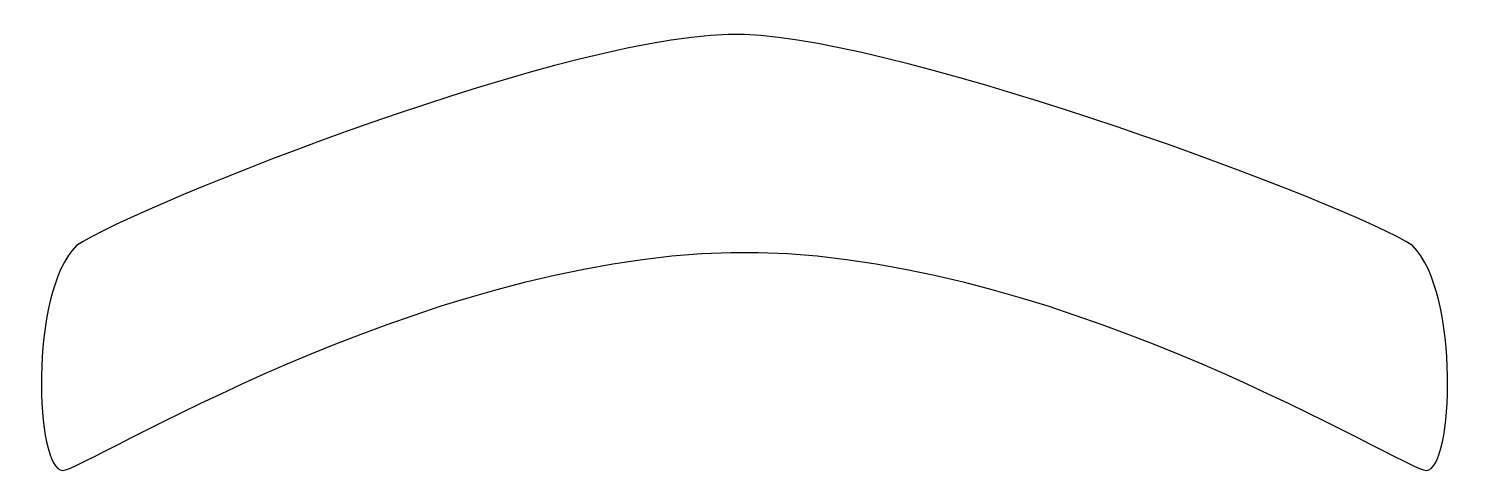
# Model space of a CAD drawing. Header units: centimetres. Extents: x -6.4 to 6.4, y -1.9 to 2.
import ezdxf

# ---------------------------------------------------------------- set-up
doc = ezdxf.new("R2010")
doc.units = ezdxf.units.CM
doc.header["$MEASUREMENT"] = 0
doc.layers.add('Camada 1', color=7, linetype='Continuous')

msp = doc.modelspace()

# ---------------------------------------------------------------- linework, layer by layer
at = {"layer": 'Camada 1'}
msp.add_open_spline([(-0.12097, -0.00065), (-2.90333, -0.06111), (-5.85721, -1.93618), (-6.04859, -1.93618), (-6.04859, -1.93618), (-6.29053, -1.93618), (-6.35101, -0.36355), (-5.92762, 0.05984), (-5.92762, 0.05984), (-5.38324, 0.42276), (-1.45568, 1.9869), (0, 1.93491), (0, 1.93491), (1.45571, 1.88295), (5.38327, 0.42276), (5.92765, 0.05984), (5.92765, 0.05984), (6.35104, -0.36355), (6.29055, -1.93618), (6.04862, -1.93618), (6.04862, -1.93618), (5.85725, -1.93618), (2.90333, -0.0611), (0.12097, -0.00065), (0.12097, -0.00065), (0.12097, -0.00065), (-0.12097, -0.00065), (-0.12097, -0.00065)], degree=3, knots=[0, 0, 0, 0, 0.125, 0.125, 0.125, 0.125, 0.25, 0.25, 0.25, 0.25, 0.375, 0.375, 0.375, 0.375, 0.5, 0.5, 0.5, 0.5, 0.625, 0.625, 0.625, 0.625, 0.75, 0.75, 0.75, 0.75, 1, 1, 1, 1], dxfattribs=at)

doc.saveas('drawing.dxf')
